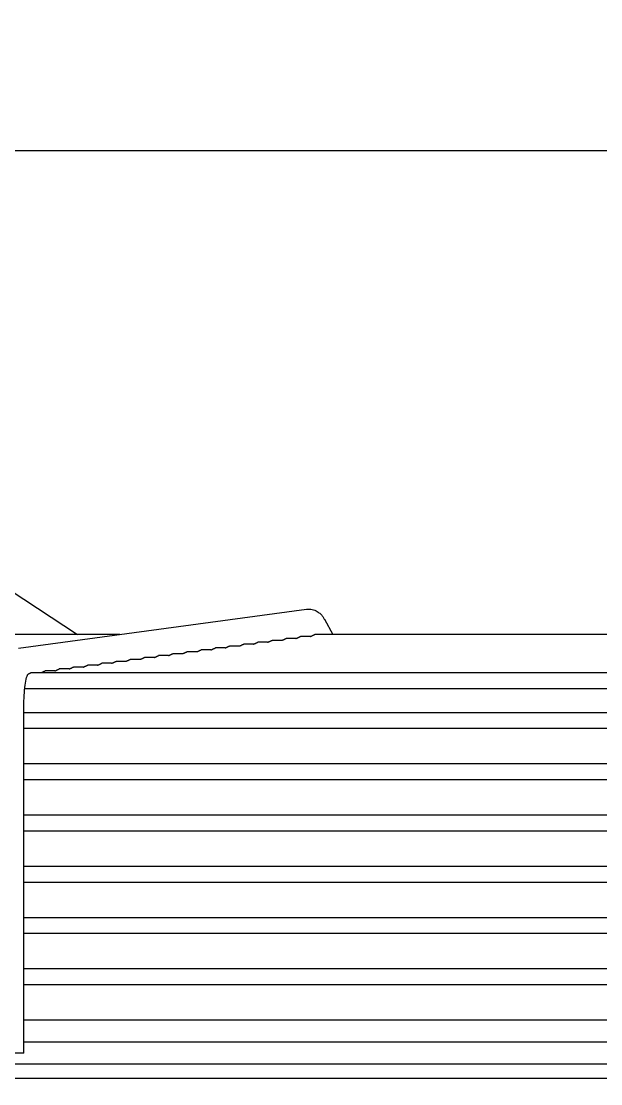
# Model space of a CAD drawing. Header units: millimetres. Extents: x 17046 to 32328, y 18593 to 29476.
# Drawn here: x 17398.74 to 17402.84, y 18984.1 to 18991.61 of the extents above; entities that cross this region are included whole.
import ezdxf

# ---------------------------------------------------------------- set-up
doc = ezdxf.new("R2010")
doc.units = ezdxf.units.MM
doc.header["$LTSCALE"] = 5
doc.layers.add('UNIT', color=6, linetype='Continuous')
doc.styles.add('SUBMITTAL', font='romans.shx', dxfattribs={"width": 0.75})
doc.dimstyles.new('SUBMITTAL', dxfattribs={"dimtxt": 0.09375, "dimasz": 0.09375, "dimexe": 0.03125, "dimexo": 0.0625, "dimgap": 0.0625, "dimtad": 0, "dimdec": 4, "dimzin": 4, "dimdsep": 46, "dimlunit": 4, "dimtxsty": 'SUBMITTAL', "dimcen": 0.09375, "dimclre": 6, "dimadec": 0, "dimazin": 0, "dimtfac": 1, "dimtdec": 0, "dimtofl": 0, "dimtmove": 0, "dimatfit": 3, "dimfxl": 0, "dimfrac": 2, "dimtolj": 1, "dimtzin": 4, "dimarcsym": 0})

msp = doc.modelspace()

# ---------------------------------------------------------------- linework, layer by layer
at = {"layer": 'UNIT'}
for p, q in [((17397.7806, 18990.6942), (17407.8599, 18990.6942)), ((17398.2052, 18987.8889), (17399.1422, 18987.2749)), ((17398.7255, 18987.1783), (17400.7609, 18987.4529)), ((17400.8858, 18987.383), (17400.9458, 18987.2749)), ((17399.4416, 18987.2749), (17397.936, 18987.2749)), ((17400.5853, 18987.2331), (17400.5166, 18987.2331)), ((17400.6855, 18987.2466), (17400.6168, 18987.2466)), ((17400.7854, 18987.2601), (17400.7171, 18987.2601)), ((17404.8215, 18987.2749), (17400.819, 18987.2749)), ((17399.9842, 18987.1522), (17399.9153, 18987.1522)), ((17400.0844, 18987.1657), (17400.0155, 18987.1657)), ((17400.1846, 18987.1791), (17400.1157, 18987.1791)), ((17400.2848, 18987.1926), (17400.2159, 18987.1926)), ((17400.3849, 18987.2061), (17400.3162, 18987.2061)), ((17400.4851, 18987.2196), (17400.4164, 18987.2196)), ((17399.4833, 18987.0847), (17399.4141, 18987.0847)), ((17399.5835, 18987.0982), (17399.5144, 18987.0982)), ((17399.6837, 18987.1117), (17399.6146, 18987.1117)), ((17399.7838, 18987.1252), (17399.7148, 18987.1252)), ((17399.884, 18987.1387), (17399.815, 18987.1387)), ((17406.8277, 18987.0037), (17398.8128, 18987.0037)), ((17398.9824, 18987.0172), (17398.913, 18987.0172)), ((17399.0825, 18987.0307), (17399.0132, 18987.0307)), ((17399.1827, 18987.0442), (17399.1135, 18987.0442)), ((17399.2829, 18987.0577), (17399.2137, 18987.0577)), ((17399.3831, 18987.0712), (17399.3139, 18987.0712)), ((17398.7691, 18986.8935), (17406.8713, 18986.8935)), ((17398.7633, 18984.3163), (17398.7633, 18986.7856)), ((17406.8772, 18986.7218), (17398.7633, 18986.7218)), ((17398.7922, 18986.7232), (17398.7944, 18986.7218)), ((17399.5419, 18986.7232), (17399.5419, 18986.7218)), ((17398.7633, 18986.6115), (17406.8772, 18986.6115)), ((17406.8772, 18986.3596), (17398.7633, 18986.3596)), ((17398.7633, 18986.2493), (17406.8772, 18986.2493)), ((17406.8772, 18985.9974), (17398.7633, 18985.9974)), ((17398.7633, 18985.8871), (17406.8772, 18985.8871)), ((17406.8772, 18985.6352), (17398.7633, 18985.6352)), ((17398.7633, 18985.5249), (17406.8772, 18985.5249)), ((17406.8772, 18985.2729), (17398.7633, 18985.2729)), ((17398.7633, 18985.1627), (17406.8772, 18985.1627)), ((17406.8772, 18984.9107), (17398.7633, 18984.9107)), ((17398.7633, 18984.8005), (17406.8772, 18984.8005)), ((17406.8772, 18984.5485), (17398.7633, 18984.5485)), ((17398.7633, 18984.395), (17406.8772, 18984.395)), ((17398.7633, 18984.3163), (17398.5664, 18984.3163)), ((17398.1943, 18984.2395), (17407.4462, 18984.2395)), ((17385.9502, 18984.1391), (17419.6903, 18984.1391))]:
    msp.add_line(p, q, dxfattribs=at)
for start_param, end_param in [(0.23649, 0.259134), (1.752338, 1.774981)]:
    msp.add_ellipse((17401.1038, 18986.7872), major_axis=(-0.0861, -0.0478), ratio=0.875426, start_param=start_param, end_param=end_param, dxfattribs=at)
for points, knots in [([(17400.7609, 18987.4529), (17400.7742, 18987.4547), (17400.7882, 18987.454), (17400.8139, 18987.4482), (17400.8253, 18987.4432), (17400.8443, 18987.4319), (17400.852, 18987.4256), (17400.8648, 18987.4132), (17400.8699, 18987.407), (17400.8787, 18987.3949), (17400.8824, 18987.389), (17400.8857, 18987.3831), (17400.8857, 18987.383), (17400.8858, 18987.383)], [3.1066861, 3.1066861, 3.1066861, 3.1066861, 3.1999885, 3.1999885, 3.2942363, 3.2942363, 3.388484, 3.388484, 3.4827318, 3.4827318, 3.5769796, 3.5769796, 3.577925, 3.577925, 3.577925, 3.577925]), ([(17400.4851, 18987.2196), (17400.4864, 18987.2201), (17400.4876, 18987.2206), (17400.4888, 18987.221), (17400.4901, 18987.2215), (17400.4913, 18987.222), (17400.4925, 18987.2225), (17400.4936, 18987.223), (17400.4948, 18987.2235), (17400.4958, 18987.224), (17400.4969, 18987.2245), (17400.498, 18987.225), (17400.4989, 18987.2254), (17400.4999, 18987.2259), (17400.5009, 18987.2263), (17400.5018, 18987.2268), (17400.5027, 18987.2272), (17400.5035, 18987.2276), (17400.5043, 18987.228), (17400.5051, 18987.2284), (17400.5059, 18987.2288), (17400.5066, 18987.2292), (17400.5073, 18987.2295), (17400.508, 18987.2299), (17400.5087, 18987.2302), (17400.5093, 18987.2305), (17400.51, 18987.2308), (17400.5105, 18987.231), (17400.5111, 18987.2313), (17400.5117, 18987.2315), (17400.5122, 18987.2318), (17400.5127, 18987.232), (17400.5131, 18987.2322), (17400.5136, 18987.2323), (17400.514, 18987.2325), (17400.5144, 18987.2326), (17400.5148, 18987.2328), (17400.5151, 18987.2329), (17400.5155, 18987.233), (17400.5157, 18987.233), (17400.516, 18987.2331), (17400.5163, 18987.2331), (17400.5165, 18987.2331), (17400.5165, 18987.2331), (17400.5166, 18987.2331), (17400.5166, 18987.2331)], [0.17268, 0.17268, 0.17268, 0.17268, 0.195122, 0.195122, 0.195122, 0.2195122, 0.2195122, 0.2195122, 0.2439024, 0.2439024, 0.2439024, 0.2682927, 0.2682927, 0.2682927, 0.2926829, 0.2926829, 0.2926829, 0.3170732, 0.3170732, 0.3170732, 0.3414634, 0.3414634, 0.3414634, 0.3658537, 0.3658537, 0.3658537, 0.3902439, 0.3902439, 0.3902439, 0.4146341, 0.4146341, 0.4146341, 0.4390244, 0.4390244, 0.4390244, 0.4634146, 0.4634146, 0.4634146, 0.4878049, 0.4878049, 0.4878049, 0.5121951, 0.5121951, 0.5121951, 0.515732, 0.515732, 0.515732, 0.515732]), ([(17400.5853, 18987.2331), (17400.5866, 18987.2336), (17400.5878, 18987.2341), (17400.589, 18987.2345), (17400.5903, 18987.235), (17400.5915, 18987.2355), (17400.5927, 18987.236), (17400.5939, 18987.2365), (17400.595, 18987.237), (17400.5961, 18987.2375), (17400.5972, 18987.238), (17400.5982, 18987.2385), (17400.5992, 18987.2389), (17400.6002, 18987.2394), (17400.6011, 18987.2399), (17400.602, 18987.2403), (17400.6029, 18987.2407), (17400.6037, 18987.2411), (17400.6045, 18987.2415), (17400.6054, 18987.2419), (17400.6061, 18987.2423), (17400.6068, 18987.2427), (17400.6076, 18987.243), (17400.6083, 18987.2434), (17400.6089, 18987.2437), (17400.6096, 18987.244), (17400.6102, 18987.2443), (17400.6108, 18987.2445), (17400.6113, 18987.2448), (17400.6119, 18987.245), (17400.6124, 18987.2453), (17400.6129, 18987.2455), (17400.6134, 18987.2457), (17400.6138, 18987.2458), (17400.6142, 18987.246), (17400.6146, 18987.2461), (17400.615, 18987.2463), (17400.6154, 18987.2464), (17400.6157, 18987.2465), (17400.616, 18987.2465), (17400.6163, 18987.2466), (17400.6165, 18987.2466), (17400.6167, 18987.2466), (17400.6168, 18987.2466), (17400.6168, 18987.2466), (17400.6168, 18987.2466)], [0.1723275, 0.1723275, 0.1723275, 0.1723275, 0.195122, 0.195122, 0.195122, 0.2195122, 0.2195122, 0.2195122, 0.2439024, 0.2439024, 0.2439024, 0.2682927, 0.2682927, 0.2682927, 0.2926829, 0.2926829, 0.2926829, 0.3170732, 0.3170732, 0.3170732, 0.3414634, 0.3414634, 0.3414634, 0.3658537, 0.3658537, 0.3658537, 0.3902439, 0.3902439, 0.3902439, 0.4146341, 0.4146341, 0.4146341, 0.4390244, 0.4390244, 0.4390244, 0.4634146, 0.4634146, 0.4634146, 0.4878049, 0.4878049, 0.4878049, 0.5121951, 0.5121951, 0.5121951, 0.5157454, 0.5157454, 0.5157454, 0.5157454]), ([(17400.6855, 18987.2466), (17400.6868, 18987.2471), (17400.688, 18987.2476), (17400.6893, 18987.248), (17400.6905, 18987.2485), (17400.6918, 18987.2491), (17400.6929, 18987.2496), (17400.6941, 18987.2501), (17400.6952, 18987.2505), (17400.6963, 18987.251), (17400.6974, 18987.2515), (17400.6984, 18987.252), (17400.6994, 18987.2524), (17400.7004, 18987.2529), (17400.7013, 18987.2534), (17400.7022, 18987.2538), (17400.7031, 18987.2542), (17400.704, 18987.2546), (17400.7048, 18987.255), (17400.7056, 18987.2554), (17400.7064, 18987.2558), (17400.7071, 18987.2562), (17400.7078, 18987.2565), (17400.7085, 18987.2569), (17400.7091, 18987.2572), (17400.7098, 18987.2575), (17400.7104, 18987.2578), (17400.711, 18987.258), (17400.7116, 18987.2583), (17400.7121, 18987.2585), (17400.7126, 18987.2588), (17400.7131, 18987.259), (17400.7136, 18987.2592), (17400.714, 18987.2593), (17400.7145, 18987.2595), (17400.7149, 18987.2596), (17400.7152, 18987.2598), (17400.7156, 18987.2599), (17400.7159, 18987.26), (17400.7162, 18987.26), (17400.7165, 18987.2601), (17400.7167, 18987.2601), (17400.717, 18987.2601), (17400.717, 18987.2601), (17400.717, 18987.2601), (17400.7171, 18987.2601)], [0.1719755, 0.1719755, 0.1719755, 0.1719755, 0.195122, 0.195122, 0.195122, 0.2195122, 0.2195122, 0.2195122, 0.2439024, 0.2439024, 0.2439024, 0.2682927, 0.2682927, 0.2682927, 0.2926829, 0.2926829, 0.2926829, 0.3170732, 0.3170732, 0.3170732, 0.3414634, 0.3414634, 0.3414634, 0.3658537, 0.3658537, 0.3658537, 0.3902439, 0.3902439, 0.3902439, 0.4146341, 0.4146341, 0.4146341, 0.4390244, 0.4390244, 0.4390244, 0.4634146, 0.4634146, 0.4634146, 0.4878049, 0.4878049, 0.4878049, 0.5121951, 0.5121951, 0.5121951, 0.5157586, 0.5157586, 0.5157586, 0.5157586]), ([(17400.7854, 18987.2601), (17400.7857, 18987.2602), (17400.786, 18987.2603), (17400.7863, 18987.2605), (17400.7878, 18987.261), (17400.7891, 18987.2615), (17400.7904, 18987.262), (17400.7917, 18987.2626), (17400.793, 18987.2631), (17400.7942, 18987.2636), (17400.7954, 18987.2642), (17400.7966, 18987.2647), (17400.7977, 18987.2652)], [0.16559879, 0.16559879, 0.16559879, 0.16559879, 0.17073171, 0.17073171, 0.17073171, 0.19512195, 0.19512195, 0.19512195, 0.2195122, 0.2195122, 0.2195122, 0.24390244, 0.24390244, 0.24390244, 0.24390244]), ([(17400.8008, 18987.2667), (17400.8018, 18987.2672), (17400.8028, 18987.2677), (17400.8037, 18987.2682), (17400.8046, 18987.2686), (17400.8055, 18987.2691), (17400.8063, 18987.2695), (17400.8072, 18987.2699), (17400.808, 18987.2703), (17400.8087, 18987.2707), (17400.8095, 18987.2711), (17400.8102, 18987.2714), (17400.8108, 18987.2717), (17400.8115, 18987.2721), (17400.8121, 18987.2724), (17400.8127, 18987.2727), (17400.8133, 18987.273), (17400.8139, 18987.2732), (17400.8144, 18987.2734), (17400.8149, 18987.2737), (17400.8154, 18987.2739), (17400.8158, 18987.2741), (17400.8163, 18987.2742), (17400.8167, 18987.2744), (17400.8171, 18987.2745), (17400.8174, 18987.2746), (17400.8178, 18987.2747), (17400.8181, 18987.2748), (17400.8184, 18987.2748), (17400.8186, 18987.2749), (17400.8189, 18987.2749), (17400.8189, 18987.2749), (17400.8189, 18987.2749), (17400.819, 18987.2749)], [0.2682927, 0.2682927, 0.2682927, 0.2682927, 0.2926829, 0.2926829, 0.2926829, 0.3170732, 0.3170732, 0.3170732, 0.3414634, 0.3414634, 0.3414634, 0.3658537, 0.3658537, 0.3658537, 0.3902439, 0.3902439, 0.3902439, 0.4146341, 0.4146341, 0.4146341, 0.4390244, 0.4390244, 0.4390244, 0.4634146, 0.4634146, 0.4634146, 0.4878049, 0.4878049, 0.4878049, 0.5121951, 0.5121951, 0.5121951, 0.5152045, 0.5152045, 0.5152045, 0.5152045]), ([(17399.884, 18987.1387), (17399.8852, 18987.1391), (17399.8863, 18987.1395), (17399.8873, 18987.1399), (17399.8886, 18987.1404), (17399.8899, 18987.1409), (17399.891, 18987.1415), (17399.8922, 18987.142), (17399.8933, 18987.1425), (17399.8944, 18987.1429), (17399.8955, 18987.1434), (17399.8965, 18987.1439), (17399.8975, 18987.1444), (17399.8985, 18987.1449), (17399.8995, 18987.1453), (17399.9004, 18987.1457), (17399.9013, 18987.1462), (17399.9021, 18987.1466), (17399.9029, 18987.147), (17399.9037, 18987.1474), (17399.9045, 18987.1478), (17399.9052, 18987.1481), (17399.906, 18987.1485), (17399.9067, 18987.1488), (17399.9073, 18987.1492), (17399.908, 18987.1495), (17399.9086, 18987.1498), (17399.9092, 18987.15), (17399.9097, 18987.1503), (17399.9103, 18987.1506), (17399.9108, 18987.1508), (17399.9113, 18987.151), (17399.9118, 18987.1512), (17399.9122, 18987.1514), (17399.9126, 18987.1515), (17399.913, 18987.1517), (17399.9134, 18987.1518), (17399.9138, 18987.1519), (17399.9141, 18987.152), (17399.9144, 18987.1521), (17399.9147, 18987.1521), (17399.9149, 18987.1521), (17399.9152, 18987.1522), (17399.9152, 18987.1522), (17399.9152, 18987.1522), (17399.9153, 18987.1522)], [0.1747945, 0.1747945, 0.1747945, 0.1747945, 0.195122, 0.195122, 0.195122, 0.2195122, 0.2195122, 0.2195122, 0.2439024, 0.2439024, 0.2439024, 0.2682927, 0.2682927, 0.2682927, 0.2926829, 0.2926829, 0.2926829, 0.3170732, 0.3170732, 0.3170732, 0.3414634, 0.3414634, 0.3414634, 0.3658537, 0.3658537, 0.3658537, 0.3902439, 0.3902439, 0.3902439, 0.4146341, 0.4146341, 0.4146341, 0.4390244, 0.4390244, 0.4390244, 0.4634146, 0.4634146, 0.4634146, 0.4878049, 0.4878049, 0.4878049, 0.5121951, 0.5121951, 0.5121951, 0.5156505, 0.5156505, 0.5156505, 0.5156505]), ([(17399.9842, 18987.1522), (17399.9854, 18987.1526), (17399.9865, 18987.153), (17399.9876, 18987.1534), (17399.9889, 18987.154), (17399.9901, 18987.1545), (17399.9913, 18987.155), (17399.9925, 18987.1555), (17399.9936, 18987.156), (17399.9947, 18987.1565), (17399.9957, 18987.1569), (17399.9968, 18987.1574), (17399.9978, 18987.1579), (17399.9988, 18987.1584), (17399.9997, 18987.1588), (17400.0006, 18987.1593), (17400.0015, 18987.1597), (17400.0023, 18987.1601), (17400.0032, 18987.1605), (17400.004, 18987.1609), (17400.0047, 18987.1613), (17400.0055, 18987.1616), (17400.0062, 18987.162), (17400.0069, 18987.1623), (17400.0075, 18987.1627), (17400.0082, 18987.163), (17400.0088, 18987.1633), (17400.0094, 18987.1635), (17400.01, 18987.1638), (17400.0105, 18987.1641), (17400.011, 18987.1643), (17400.0115, 18987.1645), (17400.012, 18987.1647), (17400.0124, 18987.1649), (17400.0129, 18987.165), (17400.0133, 18987.1652), (17400.0136, 18987.1653), (17400.014, 18987.1654), (17400.0143, 18987.1655), (17400.0146, 18987.1655), (17400.0149, 18987.1656), (17400.0152, 18987.1656), (17400.0154, 18987.1657), (17400.0154, 18987.1657), (17400.0155, 18987.1657), (17400.0155, 18987.1657)], [0.1744428, 0.1744428, 0.1744428, 0.1744428, 0.195122, 0.195122, 0.195122, 0.2195122, 0.2195122, 0.2195122, 0.2439024, 0.2439024, 0.2439024, 0.2682927, 0.2682927, 0.2682927, 0.2926829, 0.2926829, 0.2926829, 0.3170732, 0.3170732, 0.3170732, 0.3414634, 0.3414634, 0.3414634, 0.3658537, 0.3658537, 0.3658537, 0.3902439, 0.3902439, 0.3902439, 0.4146341, 0.4146341, 0.4146341, 0.4390244, 0.4390244, 0.4390244, 0.4634146, 0.4634146, 0.4634146, 0.4878049, 0.4878049, 0.4878049, 0.5121951, 0.5121951, 0.5121951, 0.5156642, 0.5156642, 0.5156642, 0.5156642]), ([(17400.0844, 18987.1657), (17400.0856, 18987.1661), (17400.0867, 18987.1665), (17400.0878, 18987.167), (17400.0891, 18987.1675), (17400.0903, 18987.168), (17400.0915, 18987.1685), (17400.0927, 18987.169), (17400.0938, 18987.1695), (17400.0949, 18987.17), (17400.096, 18987.1705), (17400.097, 18987.1709), (17400.098, 18987.1714), (17400.099, 18987.1719), (17400.0999, 18987.1723), (17400.1008, 18987.1728), (17400.1017, 18987.1732), (17400.1026, 18987.1736), (17400.1034, 18987.174), (17400.1042, 18987.1744), (17400.105, 18987.1748), (17400.1057, 18987.1752), (17400.1064, 18987.1755), (17400.1071, 18987.1758), (17400.1078, 18987.1762), (17400.1084, 18987.1765), (17400.109, 18987.1768), (17400.1096, 18987.177), (17400.1102, 18987.1773), (17400.1107, 18987.1776), (17400.1112, 18987.1778), (17400.1118, 18987.178), (17400.1122, 18987.1782), (17400.1127, 18987.1784), (17400.1131, 18987.1785), (17400.1135, 18987.1787), (17400.1139, 18987.1788), (17400.1142, 18987.1789), (17400.1146, 18987.179), (17400.1148, 18987.179), (17400.1151, 18987.1791), (17400.1154, 18987.1791), (17400.1156, 18987.1791), (17400.1157, 18987.1791), (17400.1157, 18987.1791), (17400.1157, 18987.1791)], [0.1740907, 0.1740907, 0.1740907, 0.1740907, 0.195122, 0.195122, 0.195122, 0.2195122, 0.2195122, 0.2195122, 0.2439024, 0.2439024, 0.2439024, 0.2682927, 0.2682927, 0.2682927, 0.2926829, 0.2926829, 0.2926829, 0.3170732, 0.3170732, 0.3170732, 0.3414634, 0.3414634, 0.3414634, 0.3658537, 0.3658537, 0.3658537, 0.3902439, 0.3902439, 0.3902439, 0.4146341, 0.4146341, 0.4146341, 0.4390244, 0.4390244, 0.4390244, 0.4634146, 0.4634146, 0.4634146, 0.4878049, 0.4878049, 0.4878049, 0.5121951, 0.5121951, 0.5121951, 0.5156779, 0.5156779, 0.5156779, 0.5156779]), ([(17400.1846, 18987.1791), (17400.1858, 18987.1796), (17400.1869, 18987.18), (17400.1881, 18987.1805), (17400.1893, 18987.181), (17400.1906, 18987.1815), (17400.1918, 18987.182), (17400.1929, 18987.1825), (17400.1941, 18987.183), (17400.1951, 18987.1835), (17400.1962, 18987.184), (17400.1973, 18987.1844), (17400.1982, 18987.1849), (17400.1992, 18987.1854), (17400.2002, 18987.1858), (17400.2011, 18987.1863), (17400.202, 18987.1867), (17400.2028, 18987.1871), (17400.2036, 18987.1875), (17400.2044, 18987.1879), (17400.2052, 18987.1883), (17400.2059, 18987.1887), (17400.2067, 18987.189), (17400.2073, 18987.1893), (17400.208, 18987.1897), (17400.2087, 18987.19), (17400.2093, 18987.1903), (17400.2098, 18987.1905), (17400.2104, 18987.1908), (17400.211, 18987.1911), (17400.2115, 18987.1913), (17400.212, 18987.1915), (17400.2125, 18987.1917), (17400.2129, 18987.1919), (17400.2133, 18987.192), (17400.2137, 18987.1922), (17400.2141, 18987.1923), (17400.2144, 18987.1924), (17400.2148, 18987.1925), (17400.2151, 18987.1925), (17400.2154, 18987.1926), (17400.2156, 18987.1926), (17400.2158, 18987.1926), (17400.2159, 18987.1926), (17400.2159, 18987.1926), (17400.2159, 18987.1926)], [0.1737382, 0.1737382, 0.1737382, 0.1737382, 0.195122, 0.195122, 0.195122, 0.2195122, 0.2195122, 0.2195122, 0.2439024, 0.2439024, 0.2439024, 0.2682927, 0.2682927, 0.2682927, 0.2926829, 0.2926829, 0.2926829, 0.3170732, 0.3170732, 0.3170732, 0.3414634, 0.3414634, 0.3414634, 0.3658537, 0.3658537, 0.3658537, 0.3902439, 0.3902439, 0.3902439, 0.4146341, 0.4146341, 0.4146341, 0.4390244, 0.4390244, 0.4390244, 0.4634146, 0.4634146, 0.4634146, 0.4878049, 0.4878049, 0.4878049, 0.5121951, 0.5121951, 0.5121951, 0.5156915, 0.5156915, 0.5156915, 0.5156915]), ([(17400.2848, 18987.1926), (17400.286, 18987.1931), (17400.2872, 18987.1935), (17400.2883, 18987.194), (17400.2896, 18987.1945), (17400.2908, 18987.195), (17400.292, 18987.1955), (17400.2932, 18987.196), (17400.2943, 18987.1965), (17400.2954, 18987.197), (17400.2965, 18987.1975), (17400.2975, 18987.198), (17400.2985, 18987.1984), (17400.2995, 18987.1989), (17400.3004, 18987.1993), (17400.3013, 18987.1998), (17400.3022, 18987.2002), (17400.303, 18987.2006), (17400.3038, 18987.201), (17400.3047, 18987.2014), (17400.3054, 18987.2018), (17400.3062, 18987.2022), (17400.3069, 18987.2025), (17400.3076, 18987.2028), (17400.3082, 18987.2032), (17400.3089, 18987.2035), (17400.3095, 18987.2038), (17400.3101, 18987.204), (17400.3107, 18987.2043), (17400.3112, 18987.2045), (17400.3117, 18987.2048), (17400.3122, 18987.205), (17400.3127, 18987.2052), (17400.3131, 18987.2053), (17400.3135, 18987.2055), (17400.3139, 18987.2057), (17400.3143, 18987.2058), (17400.3147, 18987.2059), (17400.315, 18987.206), (17400.3153, 18987.206), (17400.3156, 18987.2061), (17400.3158, 18987.2061), (17400.3161, 18987.2061), (17400.3161, 18987.2061), (17400.3161, 18987.2061), (17400.3162, 18987.2061)], [0.1733855, 0.1733855, 0.1733855, 0.1733855, 0.195122, 0.195122, 0.195122, 0.2195122, 0.2195122, 0.2195122, 0.2439024, 0.2439024, 0.2439024, 0.2682927, 0.2682927, 0.2682927, 0.2926829, 0.2926829, 0.2926829, 0.3170732, 0.3170732, 0.3170732, 0.3414634, 0.3414634, 0.3414634, 0.3658537, 0.3658537, 0.3658537, 0.3902439, 0.3902439, 0.3902439, 0.4146341, 0.4146341, 0.4146341, 0.4390244, 0.4390244, 0.4390244, 0.4634146, 0.4634146, 0.4634146, 0.4878049, 0.4878049, 0.4878049, 0.5121951, 0.5121951, 0.5121951, 0.5157051, 0.5157051, 0.5157051, 0.5157051]), ([(17400.3849, 18987.2061), (17400.3862, 18987.2066), (17400.3874, 18987.207), (17400.3885, 18987.2075), (17400.3898, 18987.208), (17400.3911, 18987.2085), (17400.3922, 18987.209), (17400.3934, 18987.2095), (17400.3945, 18987.21), (17400.3956, 18987.2105), (17400.3967, 18987.211), (17400.3977, 18987.2115), (17400.3987, 18987.2119), (17400.3997, 18987.2124), (17400.4006, 18987.2128), (17400.4015, 18987.2133), (17400.4024, 18987.2137), (17400.4033, 18987.2141), (17400.4041, 18987.2145), (17400.4049, 18987.2149), (17400.4057, 18987.2153), (17400.4064, 18987.2157), (17400.4071, 18987.216), (17400.4078, 18987.2164), (17400.4085, 18987.2167), (17400.4091, 18987.217), (17400.4097, 18987.2173), (17400.4103, 18987.2175), (17400.4109, 18987.2178), (17400.4114, 18987.218), (17400.4119, 18987.2183), (17400.4124, 18987.2185), (17400.4129, 18987.2187), (17400.4133, 18987.2188), (17400.4138, 18987.219), (17400.4142, 18987.2192), (17400.4145, 18987.2193), (17400.4149, 18987.2194), (17400.4152, 18987.2195), (17400.4155, 18987.2195), (17400.4158, 18987.2196), (17400.4161, 18987.2196), (17400.4163, 18987.2196), (17400.4163, 18987.2196), (17400.4164, 18987.2196), (17400.4164, 18987.2196)], [0.1730327, 0.1730327, 0.1730327, 0.1730327, 0.195122, 0.195122, 0.195122, 0.2195122, 0.2195122, 0.2195122, 0.2439024, 0.2439024, 0.2439024, 0.2682927, 0.2682927, 0.2682927, 0.2926829, 0.2926829, 0.2926829, 0.3170732, 0.3170732, 0.3170732, 0.3414634, 0.3414634, 0.3414634, 0.3658537, 0.3658537, 0.3658537, 0.3902439, 0.3902439, 0.3902439, 0.4146341, 0.4146341, 0.4146341, 0.4390244, 0.4390244, 0.4390244, 0.4634146, 0.4634146, 0.4634146, 0.4878049, 0.4878049, 0.4878049, 0.5121951, 0.5121951, 0.5121951, 0.5157186, 0.5157186, 0.5157186, 0.5157186]), ([(17399.3831, 18987.0712), (17399.3841, 18987.0716), (17399.3852, 18987.072), (17399.3861, 18987.0724), (17399.3874, 18987.0729), (17399.3887, 18987.0734), (17399.3898, 18987.0739), (17399.391, 18987.0744), (17399.3922, 18987.0749), (17399.3932, 18987.0754), (17399.3943, 18987.0759), (17399.3954, 18987.0764), (17399.3964, 18987.0768), (17399.3973, 18987.0773), (17399.3983, 18987.0778), (17399.3992, 18987.0782), (17399.4001, 18987.0787), (17399.4009, 18987.0791), (17399.4018, 18987.0795), (17399.4026, 18987.0799), (17399.4033, 18987.0803), (17399.4041, 18987.0806), (17399.4048, 18987.081), (17399.4055, 18987.0813), (17399.4062, 18987.0817), (17399.4068, 18987.082), (17399.4074, 18987.0823), (17399.408, 18987.0825), (17399.4086, 18987.0828), (17399.4091, 18987.0831), (17399.4097, 18987.0833), (17399.4102, 18987.0835), (17399.4106, 18987.0837), (17399.4111, 18987.0839), (17399.4115, 18987.084), (17399.4119, 18987.0842), (17399.4123, 18987.0843), (17399.4126, 18987.0844), (17399.413, 18987.0845), (17399.4133, 18987.0846), (17399.4136, 18987.0846), (17399.4138, 18987.0847), (17399.4141, 18987.0847), (17399.4141, 18987.0847), (17399.4141, 18987.0847), (17399.4141, 18987.0847)], [0.1765439, 0.1765439, 0.1765439, 0.1765439, 0.195122, 0.195122, 0.195122, 0.2195122, 0.2195122, 0.2195122, 0.2439024, 0.2439024, 0.2439024, 0.2682927, 0.2682927, 0.2682927, 0.2926829, 0.2926829, 0.2926829, 0.3170732, 0.3170732, 0.3170732, 0.3414634, 0.3414634, 0.3414634, 0.3658537, 0.3658537, 0.3658537, 0.3902439, 0.3902439, 0.3902439, 0.4146341, 0.4146341, 0.4146341, 0.4390244, 0.4390244, 0.4390244, 0.4634146, 0.4634146, 0.4634146, 0.4878049, 0.4878049, 0.4878049, 0.5121951, 0.5121951, 0.5121951, 0.5155818, 0.5155818, 0.5155818, 0.5155818]), ([(17399.4833, 18987.0847), (17399.4843, 18987.0851), (17399.4854, 18987.0855), (17399.4864, 18987.0859), (17399.4877, 18987.0864), (17399.4889, 18987.0869), (17399.4901, 18987.0874), (17399.4913, 18987.0879), (17399.4924, 18987.0884), (17399.4935, 18987.0889), (17399.4946, 18987.0894), (17399.4956, 18987.0899), (17399.4966, 18987.0904), (17399.4976, 18987.0908), (17399.4985, 18987.0913), (17399.4994, 18987.0917), (17399.5003, 18987.0922), (17399.5012, 18987.0926), (17399.502, 18987.093), (17399.5028, 18987.0934), (17399.5036, 18987.0938), (17399.5043, 18987.0941), (17399.505, 18987.0945), (17399.5057, 18987.0948), (17399.5064, 18987.0952), (17399.5071, 18987.0955), (17399.5077, 18987.0958), (17399.5082, 18987.096), (17399.5088, 18987.0963), (17399.5094, 18987.0966), (17399.5099, 18987.0968), (17399.5104, 18987.097), (17399.5109, 18987.0972), (17399.5113, 18987.0974), (17399.5117, 18987.0975), (17399.5121, 18987.0977), (17399.5125, 18987.0978), (17399.5129, 18987.0979), (17399.5132, 18987.098), (17399.5135, 18987.0981), (17399.5138, 18987.0981), (17399.5141, 18987.0982), (17399.5143, 18987.0982), (17399.5143, 18987.0982), (17399.5143, 18987.0982), (17399.5144, 18987.0982)], [0.1761954, 0.1761954, 0.1761954, 0.1761954, 0.195122, 0.195122, 0.195122, 0.2195122, 0.2195122, 0.2195122, 0.2439024, 0.2439024, 0.2439024, 0.2682927, 0.2682927, 0.2682927, 0.2926829, 0.2926829, 0.2926829, 0.3170732, 0.3170732, 0.3170732, 0.3414634, 0.3414634, 0.3414634, 0.3658537, 0.3658537, 0.3658537, 0.3902439, 0.3902439, 0.3902439, 0.4146341, 0.4146341, 0.4146341, 0.4390244, 0.4390244, 0.4390244, 0.4634146, 0.4634146, 0.4634146, 0.4878049, 0.4878049, 0.4878049, 0.5121951, 0.5121951, 0.5121951, 0.5155955, 0.5155955, 0.5155955, 0.5155955]), ([(17399.5835, 18987.0982), (17399.5845, 18987.0986), (17399.5856, 18987.099), (17399.5866, 18987.0994), (17399.5879, 18987.0999), (17399.5891, 18987.1004), (17399.5903, 18987.1009), (17399.5915, 18987.1014), (17399.5926, 18987.1019), (17399.5937, 18987.1024), (17399.5948, 18987.1029), (17399.5958, 18987.1034), (17399.5968, 18987.1039), (17399.5978, 18987.1043), (17399.5988, 18987.1048), (17399.5997, 18987.1052), (17399.6006, 18987.1057), (17399.6014, 18987.1061), (17399.6022, 18987.1065), (17399.603, 18987.1069), (17399.6038, 18987.1073), (17399.6045, 18987.1076), (17399.6053, 18987.108), (17399.606, 18987.1083), (17399.6066, 18987.1087), (17399.6073, 18987.109), (17399.6079, 18987.1093), (17399.6085, 18987.1095), (17399.6091, 18987.1098), (17399.6096, 18987.1101), (17399.6101, 18987.1103), (17399.6106, 18987.1105), (17399.6111, 18987.1107), (17399.6115, 18987.1109), (17399.612, 18987.111), (17399.6124, 18987.1112), (17399.6127, 18987.1113), (17399.6131, 18987.1114), (17399.6134, 18987.1115), (17399.6137, 18987.1116), (17399.614, 18987.1116), (17399.6143, 18987.1117), (17399.6145, 18987.1117), (17399.6145, 18987.1117), (17399.6146, 18987.1117), (17399.6146, 18987.1117)], [0.1758462, 0.1758462, 0.1758462, 0.1758462, 0.195122, 0.195122, 0.195122, 0.2195122, 0.2195122, 0.2195122, 0.2439024, 0.2439024, 0.2439024, 0.2682927, 0.2682927, 0.2682927, 0.2926829, 0.2926829, 0.2926829, 0.3170732, 0.3170732, 0.3170732, 0.3414634, 0.3414634, 0.3414634, 0.3658537, 0.3658537, 0.3658537, 0.3902439, 0.3902439, 0.3902439, 0.4146341, 0.4146341, 0.4146341, 0.4390244, 0.4390244, 0.4390244, 0.4634146, 0.4634146, 0.4634146, 0.4878049, 0.4878049, 0.4878049, 0.5121951, 0.5121951, 0.5121951, 0.5156093, 0.5156093, 0.5156093, 0.5156093]), ([(17399.6837, 18987.1117), (17399.6848, 18987.1121), (17399.6858, 18987.1125), (17399.6869, 18987.1129), (17399.6881, 18987.1134), (17399.6894, 18987.1139), (17399.6906, 18987.1144), (17399.6917, 18987.1149), (17399.6929, 18987.1154), (17399.694, 18987.1159), (17399.695, 18987.1164), (17399.6961, 18987.1169), (17399.6971, 18987.1174), (17399.6981, 18987.1178), (17399.699, 18987.1183), (17399.6999, 18987.1187), (17399.7008, 18987.1192), (17399.7016, 18987.1196), (17399.7025, 18987.12), (17399.7033, 18987.1204), (17399.704, 18987.1208), (17399.7048, 18987.1211), (17399.7055, 18987.1215), (17399.7062, 18987.1218), (17399.7069, 18987.1222), (17399.7075, 18987.1225), (17399.7081, 18987.1228), (17399.7087, 18987.123), (17399.7093, 18987.1233), (17399.7098, 18987.1236), (17399.7103, 18987.1238), (17399.7108, 18987.124), (17399.7113, 18987.1242), (17399.7118, 18987.1244), (17399.7122, 18987.1245), (17399.7126, 18987.1247), (17399.713, 18987.1248), (17399.7133, 18987.1249), (17399.7137, 18987.125), (17399.7139, 18987.1251), (17399.7142, 18987.1251), (17399.7145, 18987.1252), (17399.7147, 18987.1252), (17399.7148, 18987.1252), (17399.7148, 18987.1252), (17399.7148, 18987.1252)], [0.1754963, 0.1754963, 0.1754963, 0.1754963, 0.195122, 0.195122, 0.195122, 0.2195122, 0.2195122, 0.2195122, 0.2439024, 0.2439024, 0.2439024, 0.2682927, 0.2682927, 0.2682927, 0.2926829, 0.2926829, 0.2926829, 0.3170732, 0.3170732, 0.3170732, 0.3414634, 0.3414634, 0.3414634, 0.3658537, 0.3658537, 0.3658537, 0.3902439, 0.3902439, 0.3902439, 0.4146341, 0.4146341, 0.4146341, 0.4390244, 0.4390244, 0.4390244, 0.4634146, 0.4634146, 0.4634146, 0.4878049, 0.4878049, 0.4878049, 0.5121951, 0.5121951, 0.5121951, 0.5156231, 0.5156231, 0.5156231, 0.5156231]), ([(17399.7838, 18987.1252), (17399.785, 18987.1256), (17399.786, 18987.126), (17399.7871, 18987.1264), (17399.7884, 18987.1269), (17399.7896, 18987.1274), (17399.7908, 18987.1279), (17399.792, 18987.1284), (17399.7931, 18987.1289), (17399.7942, 18987.1294), (17399.7953, 18987.1299), (17399.7963, 18987.1304), (17399.7973, 18987.1309), (17399.7983, 18987.1313), (17399.7992, 18987.1318), (17399.8001, 18987.1322), (17399.801, 18987.1327), (17399.8019, 18987.1331), (17399.8027, 18987.1335), (17399.8035, 18987.1339), (17399.8043, 18987.1343), (17399.805, 18987.1346), (17399.8057, 18987.135), (17399.8064, 18987.1353), (17399.8071, 18987.1357), (17399.8077, 18987.136), (17399.8084, 18987.1363), (17399.8089, 18987.1365), (17399.8095, 18987.1368), (17399.8101, 18987.1371), (17399.8106, 18987.1373), (17399.8111, 18987.1375), (17399.8115, 18987.1377), (17399.812, 18987.1379), (17399.8124, 18987.138), (17399.8128, 18987.1382), (17399.8132, 18987.1383), (17399.8135, 18987.1384), (17399.8139, 18987.1385), (17399.8142, 18987.1386), (17399.8145, 18987.1386), (17399.8147, 18987.1387), (17399.8149, 18987.1387), (17399.815, 18987.1387), (17399.815, 18987.1387), (17399.815, 18987.1387)], [0.1751457, 0.1751457, 0.1751457, 0.1751457, 0.195122, 0.195122, 0.195122, 0.2195122, 0.2195122, 0.2195122, 0.2439024, 0.2439024, 0.2439024, 0.2682927, 0.2682927, 0.2682927, 0.2926829, 0.2926829, 0.2926829, 0.3170732, 0.3170732, 0.3170732, 0.3414634, 0.3414634, 0.3414634, 0.3658537, 0.3658537, 0.3658537, 0.3902439, 0.3902439, 0.3902439, 0.4146341, 0.4146341, 0.4146341, 0.4390244, 0.4390244, 0.4390244, 0.4634146, 0.4634146, 0.4634146, 0.4878049, 0.4878049, 0.4878049, 0.5121951, 0.5121951, 0.5121951, 0.5156368, 0.5156368, 0.5156368, 0.5156368]), ([(17398.7898, 18986.9934), (17398.7905, 18986.9937), (17398.7912, 18986.994), (17398.7918, 18986.9943), (17398.7929, 18986.9948), (17398.794, 18986.9953), (17398.7949, 18986.9958), (17398.7959, 18986.9963), (17398.7969, 18986.9967), (17398.7978, 18986.9972), (17398.7987, 18986.9976), (17398.7995, 18986.9981), (17398.8004, 18986.9985), (17398.8012, 18986.9989), (17398.802, 18986.9993), (17398.8027, 18986.9996), (17398.8034, 18987), (17398.8041, 18987.0003), (17398.8048, 18987.0007), (17398.8054, 18987.001), (17398.8061, 18987.0013), (17398.8066, 18987.0016), (17398.8072, 18987.0018), (17398.8078, 18987.0021), (17398.8083, 18987.0023), (17398.8088, 18987.0025), (17398.8093, 18987.0027), (17398.8097, 18987.0029), (17398.8102, 18987.0031), (17398.8106, 18987.0032), (17398.8109, 18987.0033), (17398.8113, 18987.0034), (17398.8116, 18987.0035), (17398.8119, 18987.0036), (17398.8122, 18987.0037), (17398.8125, 18987.0037), (17398.8127, 18987.0037), (17398.8127, 18987.0037), (17398.8128, 18987.0037), (17398.8128, 18987.0037)], [0.2291588, 0.2291588, 0.2291588, 0.2291588, 0.2439024, 0.2439024, 0.2439024, 0.2682927, 0.2682927, 0.2682927, 0.2926829, 0.2926829, 0.2926829, 0.3170732, 0.3170732, 0.3170732, 0.3414634, 0.3414634, 0.3414634, 0.3658537, 0.3658537, 0.3658537, 0.3902439, 0.3902439, 0.3902439, 0.4146341, 0.4146341, 0.4146341, 0.4390244, 0.4390244, 0.4390244, 0.4634146, 0.4634146, 0.4634146, 0.4878049, 0.4878049, 0.4878049, 0.5121951, 0.5121951, 0.5121951, 0.5154991, 0.5154991, 0.5154991, 0.5154991]), ([(17398.8822, 18987.0037), (17398.8831, 18987.0041), (17398.884, 18987.0044), (17398.8849, 18987.0048), (17398.8862, 18987.0053), (17398.8875, 18987.0058), (17398.8886, 18987.0063), (17398.8898, 18987.0068), (17398.891, 18987.0073), (17398.8921, 18987.0078), (17398.8931, 18987.0083), (17398.8942, 18987.0088), (17398.8952, 18987.0093), (17398.8962, 18987.0098), (17398.8971, 18987.0102), (17398.898, 18987.0107), (17398.8989, 18987.0111), (17398.8998, 18987.0116), (17398.9006, 18987.012), (17398.9014, 18987.0124), (17398.9022, 18987.0128), (17398.9029, 18987.0131), (17398.9037, 18987.0135), (17398.9044, 18987.0138), (17398.905, 18987.0142), (17398.9057, 18987.0145), (17398.9063, 18987.0148), (17398.9069, 18987.0151), (17398.9075, 18987.0153), (17398.908, 18987.0156), (17398.9085, 18987.0158), (17398.909, 18987.016), (17398.9095, 18987.0162), (17398.9099, 18987.0164), (17398.9104, 18987.0166), (17398.9108, 18987.0167), (17398.9112, 18987.0168), (17398.9115, 18987.0169), (17398.9119, 18987.017), (17398.9122, 18987.0171), (17398.9124, 18987.0172), (17398.9127, 18987.0172), (17398.9129, 18987.0172), (17398.913, 18987.0172), (17398.913, 18987.0172), (17398.913, 18987.0172)], [0.1782737, 0.1782737, 0.1782737, 0.1782737, 0.195122, 0.195122, 0.195122, 0.2195122, 0.2195122, 0.2195122, 0.2439024, 0.2439024, 0.2439024, 0.2682927, 0.2682927, 0.2682927, 0.2926829, 0.2926829, 0.2926829, 0.3170732, 0.3170732, 0.3170732, 0.3414634, 0.3414634, 0.3414634, 0.3658537, 0.3658537, 0.3658537, 0.3902439, 0.3902439, 0.3902439, 0.4146341, 0.4146341, 0.4146341, 0.4390244, 0.4390244, 0.4390244, 0.4634146, 0.4634146, 0.4634146, 0.4878049, 0.4878049, 0.4878049, 0.5121951, 0.5121951, 0.5121951, 0.5155129, 0.5155129, 0.5155129, 0.5155129]), ([(17398.9824, 18987.0172), (17398.9833, 18987.0176), (17398.9843, 18987.0179), (17398.9852, 18987.0183), (17398.9865, 18987.0188), (17398.9877, 18987.0193), (17398.9889, 18987.0198), (17398.9901, 18987.0204), (17398.9912, 18987.0209), (17398.9923, 18987.0214), (17398.9934, 18987.0219), (17398.9944, 18987.0223), (17398.9954, 18987.0228), (17398.9964, 18987.0233), (17398.9974, 18987.0237), (17398.9983, 18987.0242), (17398.9992, 18987.0246), (17399, 18987.0251), (17399.0008, 18987.0255), (17399.0016, 18987.0259), (17399.0024, 18987.0263), (17399.0032, 18987.0266), (17399.0039, 18987.027), (17399.0046, 18987.0273), (17399.0052, 18987.0277), (17399.0059, 18987.028), (17399.0065, 18987.0283), (17399.0071, 18987.0286), (17399.0077, 18987.0288), (17399.0082, 18987.0291), (17399.0087, 18987.0293), (17399.0093, 18987.0295), (17399.0097, 18987.0297), (17399.0102, 18987.0299), (17399.0106, 18987.0301), (17399.011, 18987.0302), (17399.0114, 18987.0303), (17399.0117, 18987.0304), (17399.0121, 18987.0305), (17399.0124, 18987.0306), (17399.0127, 18987.0307), (17399.0129, 18987.0307), (17399.0132, 18987.0307), (17399.0132, 18987.0307), (17399.0132, 18987.0307), (17399.0132, 18987.0307)], [0.1779295, 0.1779295, 0.1779295, 0.1779295, 0.195122, 0.195122, 0.195122, 0.2195122, 0.2195122, 0.2195122, 0.2439024, 0.2439024, 0.2439024, 0.2682927, 0.2682927, 0.2682927, 0.2926829, 0.2926829, 0.2926829, 0.3170732, 0.3170732, 0.3170732, 0.3414634, 0.3414634, 0.3414634, 0.3658537, 0.3658537, 0.3658537, 0.3902439, 0.3902439, 0.3902439, 0.4146341, 0.4146341, 0.4146341, 0.4390244, 0.4390244, 0.4390244, 0.4634146, 0.4634146, 0.4634146, 0.4878049, 0.4878049, 0.4878049, 0.5121951, 0.5121951, 0.5121951, 0.5155267, 0.5155267, 0.5155267, 0.5155267]), ([(17399.0825, 18987.0307), (17399.0835, 18987.0311), (17399.0845, 18987.0314), (17399.0854, 18987.0318), (17399.0867, 18987.0323), (17399.0879, 18987.0328), (17399.0891, 18987.0334), (17399.0903, 18987.0339), (17399.0914, 18987.0344), (17399.0925, 18987.0349), (17399.0936, 18987.0354), (17399.0947, 18987.0359), (17399.0957, 18987.0363), (17399.0966, 18987.0368), (17399.0976, 18987.0373), (17399.0985, 18987.0377), (17399.0994, 18987.0381), (17399.1002, 18987.0386), (17399.1011, 18987.039), (17399.1019, 18987.0394), (17399.1027, 18987.0398), (17399.1034, 18987.0401), (17399.1041, 18987.0405), (17399.1048, 18987.0408), (17399.1055, 18987.0412), (17399.1061, 18987.0415), (17399.1068, 18987.0418), (17399.1073, 18987.0421), (17399.1079, 18987.0423), (17399.1085, 18987.0426), (17399.109, 18987.0428), (17399.1095, 18987.043), (17399.11, 18987.0432), (17399.1104, 18987.0434), (17399.1108, 18987.0436), (17399.1112, 18987.0437), (17399.1116, 18987.0438), (17399.112, 18987.0439), (17399.1123, 18987.044), (17399.1126, 18987.0441), (17399.1129, 18987.0442), (17399.1132, 18987.0442), (17399.1134, 18987.0442), (17399.1134, 18987.0442), (17399.1134, 18987.0442), (17399.1135, 18987.0442)], [0.1775844, 0.1775844, 0.1775844, 0.1775844, 0.195122, 0.195122, 0.195122, 0.2195122, 0.2195122, 0.2195122, 0.2439024, 0.2439024, 0.2439024, 0.2682927, 0.2682927, 0.2682927, 0.2926829, 0.2926829, 0.2926829, 0.3170732, 0.3170732, 0.3170732, 0.3414634, 0.3414634, 0.3414634, 0.3658537, 0.3658537, 0.3658537, 0.3902439, 0.3902439, 0.3902439, 0.4146341, 0.4146341, 0.4146341, 0.4390244, 0.4390244, 0.4390244, 0.4634146, 0.4634146, 0.4634146, 0.4878049, 0.4878049, 0.4878049, 0.5121951, 0.5121951, 0.5121951, 0.5155404, 0.5155404, 0.5155404, 0.5155404]), ([(17399.1827, 18987.0442), (17399.1837, 18987.0446), (17399.1847, 18987.0449), (17399.1856, 18987.0453), (17399.1869, 18987.0458), (17399.1882, 18987.0464), (17399.1894, 18987.0469), (17399.1906, 18987.0474), (17399.1917, 18987.0479), (17399.1928, 18987.0484), (17399.1939, 18987.0489), (17399.1949, 18987.0494), (17399.1959, 18987.0498), (17399.1969, 18987.0503), (17399.1978, 18987.0508), (17399.1987, 18987.0512), (17399.1996, 18987.0516), (17399.2005, 18987.0521), (17399.2013, 18987.0525), (17399.2021, 18987.0529), (17399.2029, 18987.0533), (17399.2036, 18987.0536), (17399.2044, 18987.054), (17399.205, 18987.0543), (17399.2057, 18987.0547), (17399.2064, 18987.055), (17399.207, 18987.0553), (17399.2076, 18987.0556), (17399.2081, 18987.0558), (17399.2087, 18987.0561), (17399.2092, 18987.0563), (17399.2097, 18987.0565), (17399.2102, 18987.0567), (17399.2106, 18987.0569), (17399.2111, 18987.0571), (17399.2115, 18987.0572), (17399.2118, 18987.0573), (17399.2122, 18987.0574), (17399.2125, 18987.0575), (17399.2128, 18987.0576), (17399.2131, 18987.0576), (17399.2134, 18987.0577), (17399.2136, 18987.0577), (17399.2136, 18987.0577), (17399.2137, 18987.0577), (17399.2137, 18987.0577)], [0.1772384, 0.1772384, 0.1772384, 0.1772384, 0.195122, 0.195122, 0.195122, 0.2195122, 0.2195122, 0.2195122, 0.2439024, 0.2439024, 0.2439024, 0.2682927, 0.2682927, 0.2682927, 0.2926829, 0.2926829, 0.2926829, 0.3170732, 0.3170732, 0.3170732, 0.3414634, 0.3414634, 0.3414634, 0.3658537, 0.3658537, 0.3658537, 0.3902439, 0.3902439, 0.3902439, 0.4146341, 0.4146341, 0.4146341, 0.4390244, 0.4390244, 0.4390244, 0.4634146, 0.4634146, 0.4634146, 0.4878049, 0.4878049, 0.4878049, 0.5121951, 0.5121951, 0.5121951, 0.5155542, 0.5155542, 0.5155542, 0.5155542]), ([(17399.2829, 18987.0577), (17399.2839, 18987.0581), (17399.2849, 18987.0585), (17399.2859, 18987.0588), (17399.2872, 18987.0594), (17399.2884, 18987.0599), (17399.2896, 18987.0604), (17399.2908, 18987.0609), (17399.2919, 18987.0614), (17399.293, 18987.0619), (17399.2941, 18987.0624), (17399.2951, 18987.0629), (17399.2961, 18987.0633), (17399.2971, 18987.0638), (17399.2981, 18987.0643), (17399.299, 18987.0647), (17399.2999, 18987.0652), (17399.3007, 18987.0656), (17399.3015, 18987.066), (17399.3023, 18987.0664), (17399.3031, 18987.0668), (17399.3038, 18987.0671), (17399.3046, 18987.0675), (17399.3053, 18987.0678), (17399.3059, 18987.0682), (17399.3066, 18987.0685), (17399.3072, 18987.0688), (17399.3078, 18987.069), (17399.3084, 18987.0693), (17399.3089, 18987.0696), (17399.3094, 18987.0698), (17399.3099, 18987.07), (17399.3104, 18987.0702), (17399.3108, 18987.0704), (17399.3113, 18987.0706), (17399.3117, 18987.0707), (17399.3121, 18987.0708), (17399.3124, 18987.0709), (17399.3128, 18987.071), (17399.313, 18987.0711), (17399.3133, 18987.0711), (17399.3136, 18987.0712), (17399.3138, 18987.0712), (17399.3139, 18987.0712), (17399.3139, 18987.0712), (17399.3139, 18987.0712)], [0.1768915, 0.1768915, 0.1768915, 0.1768915, 0.195122, 0.195122, 0.195122, 0.2195122, 0.2195122, 0.2195122, 0.2439024, 0.2439024, 0.2439024, 0.2682927, 0.2682927, 0.2682927, 0.2926829, 0.2926829, 0.2926829, 0.3170732, 0.3170732, 0.3170732, 0.3414634, 0.3414634, 0.3414634, 0.3658537, 0.3658537, 0.3658537, 0.3902439, 0.3902439, 0.3902439, 0.4146341, 0.4146341, 0.4146341, 0.4390244, 0.4390244, 0.4390244, 0.4634146, 0.4634146, 0.4634146, 0.4878049, 0.4878049, 0.4878049, 0.5121951, 0.5121951, 0.5121951, 0.515568, 0.515568, 0.515568, 0.515568]), ([(17398.7633, 18986.7856), (17398.7633, 18986.8121), (17398.7643, 18986.8385), (17398.7682, 18986.8881), (17398.771, 18986.9112), (17398.7778, 18986.9506), (17398.7816, 18986.9672), (17398.7869, 18986.9852), (17398.7884, 18986.9897), (17398.7898, 18986.9934)], [1.5707963, 1.5707963, 1.5707963, 1.5707963, 1.8648194, 1.8648194, 2.1537199, 2.1537199, 2.4236626, 2.4236626, 2.5311599, 2.5311599, 2.5311599, 2.5311599])]:
    msp.add_open_spline(points, degree=3, knots=knots, dxfattribs=at)

# ---------------------------------------------------------------- leaders
msp.add_leader([(17566.9669, 18980.8702), (17555.3922, 18999.1166), (17393.4898, 18999.1166)], dimstyle='SUBMITTAL', override={"dimscale": 36, "dimarcsym": 1}, dxfattribs=at)

doc.saveas('drawing.dxf')
